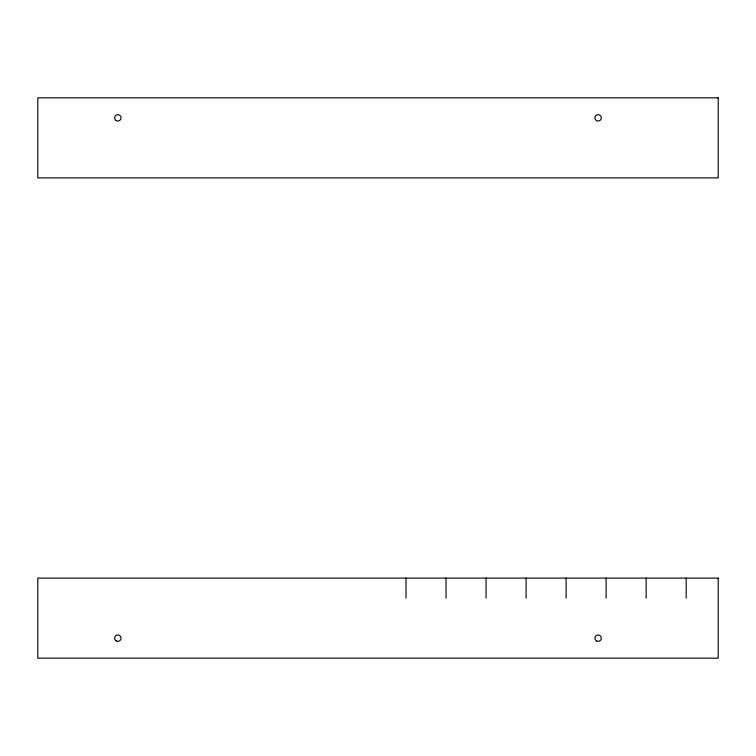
<?xml version="1.0" encoding="UTF-8"?>
<svg xmlns="http://www.w3.org/2000/svg" width="756" height="756" viewBox="0 0 756 756"><rect width="100%" height="100%" fill="white"/><g stroke="black" fill="none" stroke-linecap="round" stroke-linejoin="round"><path stroke-width="1.13" d="M686.183 578.113L686.183 598.128M646.153 578.113L646.153 598.128M606.132 578.113L606.132 598.128M566.112 578.113L566.112 598.128M526.091 578.113L526.091 598.128M486.061 578.113L486.061 598.128M446.04 578.113L446.04 598.128M406.019 578.113L406.019 598.128M718.2 97.836L37.8 97.836L37.8 177.887L718.2 177.887L718.2 97.836M718.2 578.113L37.8 578.113L37.8 658.164L718.2 658.164L718.2 578.113M116.244 120.62A3.204 3.204 0 0 0 121.045 117.851A3.204 3.204 0 0 0 116.244 115.073A3.204 3.204 0 0 0 116.244 120.62M596.531 120.62A3.204 3.204 0 0 0 601.332 117.851A3.204 3.204 0 0 0 596.531 115.073A3.204 3.204 0 0 0 596.531 120.62M116.244 640.927A3.204 3.204 0 0 0 121.045 638.149A3.204 3.204 0 0 0 116.244 635.38A3.204 3.204 0 0 0 116.244 640.927M596.531 640.927A3.204 3.204 0 0 0 601.332 638.149A3.204 3.204 0 0 0 596.531 635.38A3.204 3.204 0 0 0 596.531 640.927"/></g></svg>
